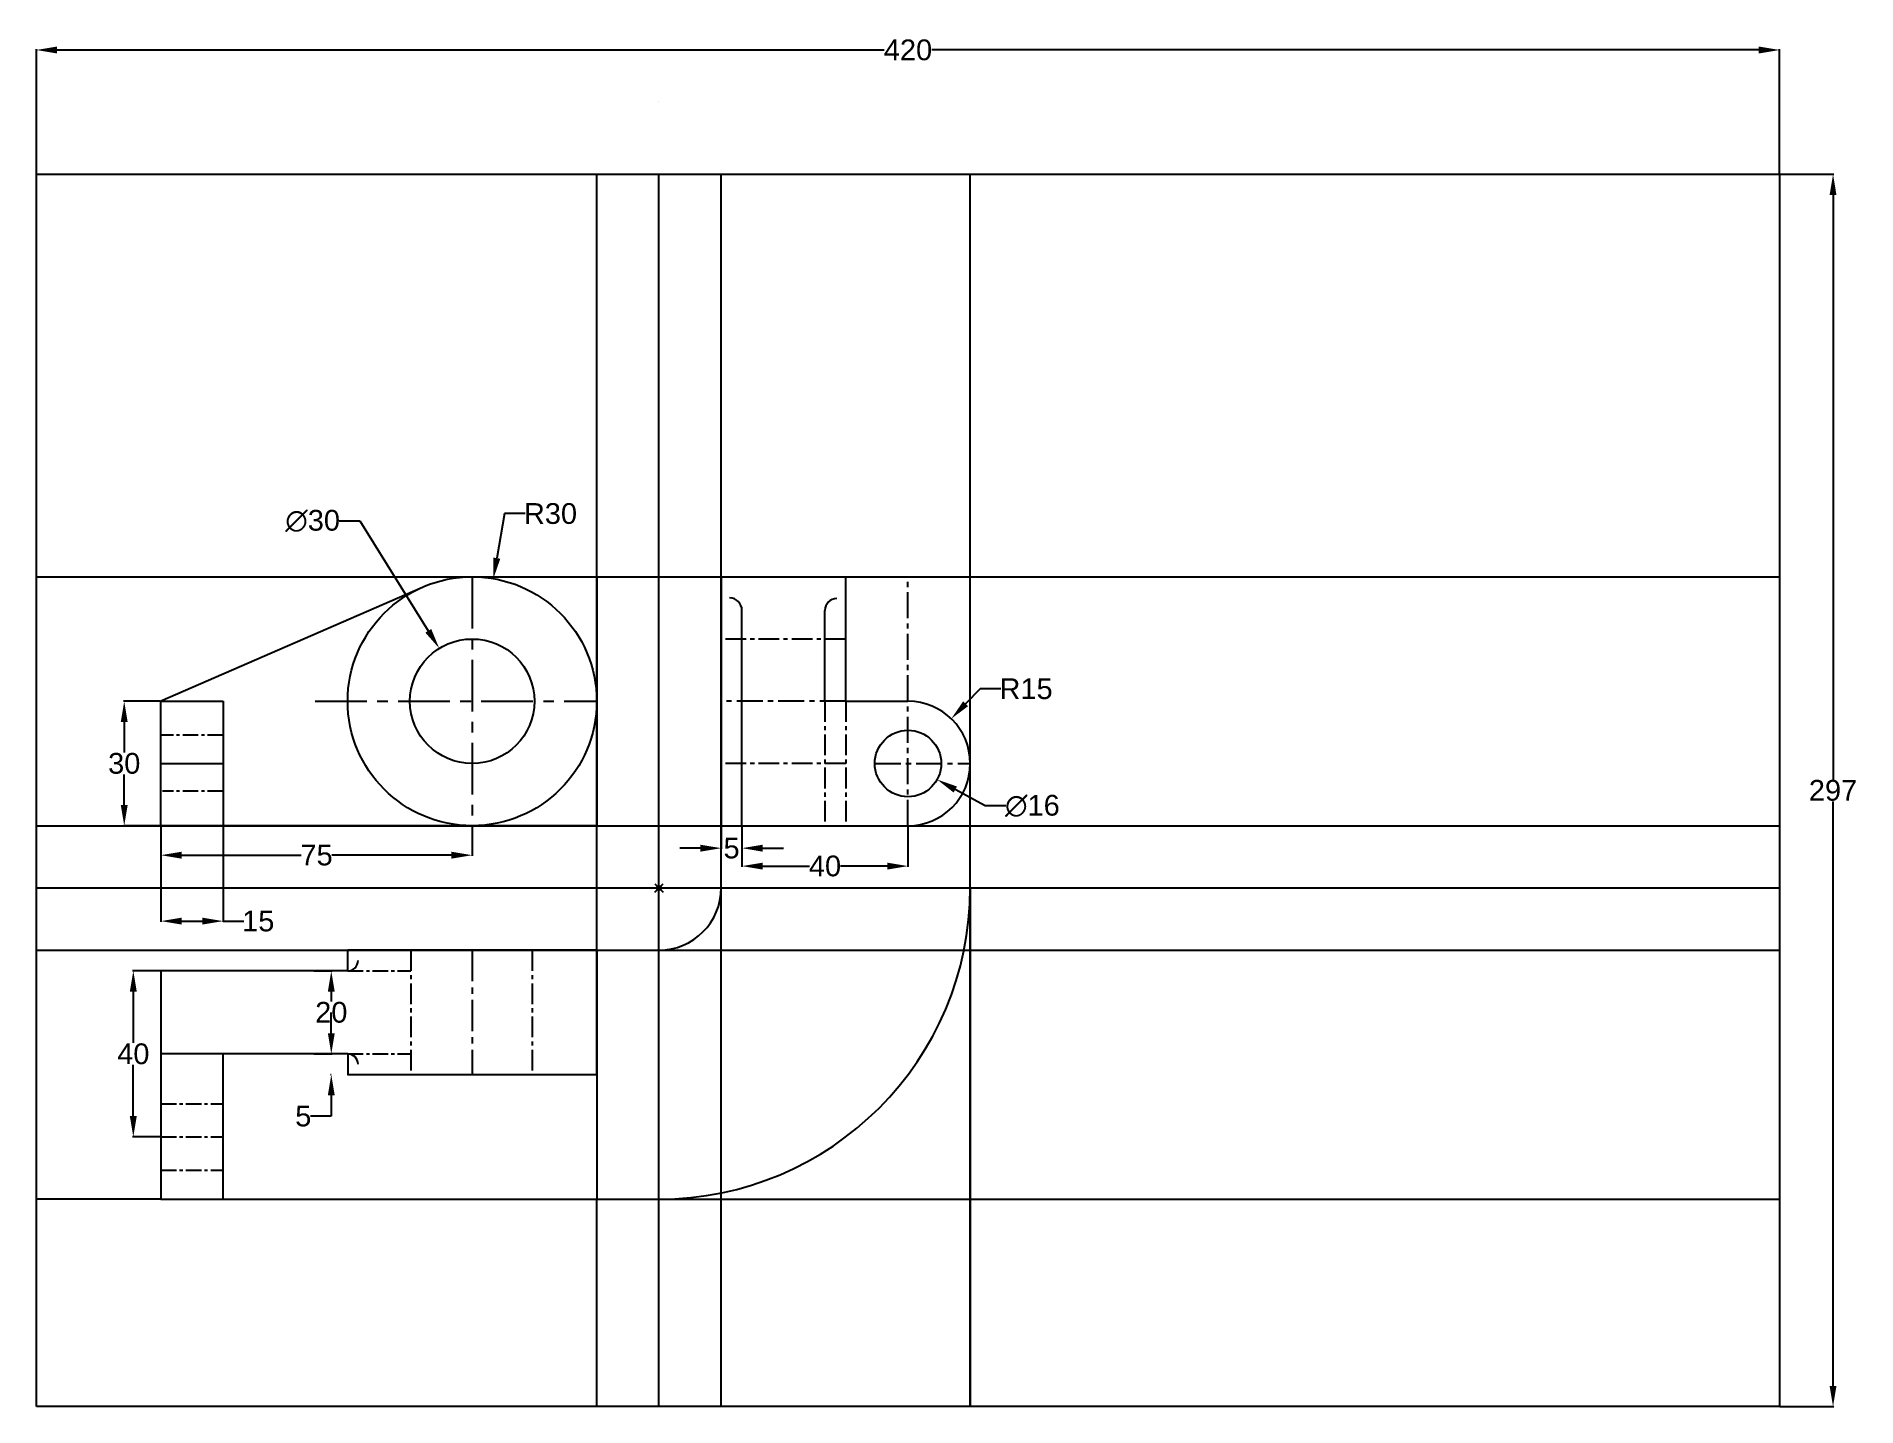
# Model space of a CAD drawing. Header units: inches. Extents: x 0 to 439, y 0 to 330.
import ezdxf

# ---------------------------------------------------------------- set-up
doc = ezdxf.new("R2010")
doc.units = ezdxf.units.IN
doc.header["$MEASUREMENT"] = 0
doc.header["$PDMODE"] = 35
doc.linetypes.add('CENTER', pattern=[2, 1.25, -0.25, 0.25, -0.25])
doc.layers.add('axes', color=70, linetype='Continuous')
for name, color, linetype, plot in [('center', 6, 'Continuous', False), ('hidden', 4, 'CENTER', False), ('proj', 40, 'Continuous', False)]:
    doc.layers.add(name, color=color, linetype=linetype, plot=plot)
doc.styles.get("Standard").update_dxf_attribs({"font": 'arial.ttf'})
doc.dimstyles.get("Standard").update_dxf_attribs({"dimtxt": 5, "dimasz": 5, "dimexe": 0.18, "dimexo": 0.0625, "dimgap": 0.09, "dimtad": 0, "dimtih": 1, "dimtoh": 1, "dimdec": 0, "dimzin": 0, "dimdsep": 46, "dimtxsty": 'Standard', "dimcen": 0.09, "dimclrd": 4, "dimclre": 256, "dimadec": 0, "dimazin": 0, "dimtfac": 1, "dimtdec": 0, "dimtofl": 0, "dimtmove": 0, "dimatfit": 3, "dimfxl": 1, "dimtolj": 1, "dimtzin": 0, "dimarcsym": 0})

# ---------------------------------------------------------------- blocks, each defined once
blk = doc.blocks.new('*D1')
at = {"layer": 'Defpoints', "lineweight": -2, "transparency": 16777216}
for p, q in [((0, 297.06), (0, 327.14)), ((420, 297.06), (420, 327.14))]:
    blk.add_line(p, q, dxfattribs=at)
at = {"layer": 'Defpoints', "color": 4, "lineweight": -2, "transparency": 16777216}
for p, q in [((5, 326.96), (204.29, 326.96)), ((415, 326.96), (215.71, 326.96))]:
    blk.add_line(p, q, dxfattribs=at)
at = {"layer": 'Defpoints', "color": 0, "transparency": 16777216}
for p in [(420, 326.96), (0, 297), (420, 297)]:
    blk.add_point(p, dxfattribs=at)
at = {"layer": 'Defpoints', "color": 4, "transparency": 16777216}
for points in [[(5, 327.79), (5, 326.12), (0, 326.96)], [(415, 327.79), (415, 326.12), (420, 326.96)]]:
    blk.add_solid(points, dxfattribs=at)
at = {"layer": 'Defpoints', "color": 0, "transparency": 16777216, "insert": (210, 326.96), "char_height": 5, "attachment_point": 5}
blk.add_mtext('\\A1;420', dxfattribs=at)
blk = doc.blocks.new('*D2')
at = {"layer": 'Defpoints', "lineweight": -2, "transparency": 16777216}
for p, q in [((420.06, 297), (433.06, 297)), ((420.06, 0), (433.06, 0))]:
    blk.add_line(p, q, dxfattribs=at)
at = {"layer": 'Defpoints', "color": 4, "lineweight": -2, "transparency": 16777216}
for p, q in [((432.88, 292), (432.88, 151.14)), ((432.88, 5), (432.88, 145.86))]:
    blk.add_line(p, q, dxfattribs=at)
at = {"layer": 'Defpoints', "color": 0, "transparency": 16777216}
for p in [(420, 297), (420, 0), (432.88, 0)]:
    blk.add_point(p, dxfattribs=at)
at = {"layer": 'Defpoints', "color": 4, "transparency": 16777216}
for points in [[(432.05, 292), (433.71, 292), (432.88, 297)], [(432.05, 5), (433.71, 5), (432.88, 0)]]:
    blk.add_solid(points, dxfattribs=at)
at = {"layer": 'Defpoints', "color": 0, "transparency": 16777216, "insert": (432.88, 148.5), "char_height": 5, "attachment_point": 5}
blk.add_mtext('\\A1;297', dxfattribs=at)
blk = doc.blocks.new('*D3')
at = {"lineweight": -2, "transparency": 16777216}
for p, q in [((30, 139.94), (30, 116.83)), ((45, 139.94), (45, 116.83))]:
    blk.add_line(p, q, dxfattribs=at)
at = {"color": 4, "lineweight": -2, "transparency": 16777216}
for p, q in [((35, 117.01), (40, 117.01)), ((45, 117.01), (50, 117.01))]:
    blk.add_line(p, q, dxfattribs=at)
at = {"color": 4, "transparency": 16777216}
for points in [[(35, 117.84), (35, 116.18), (30, 117.01)], [(40, 117.84), (40, 116.18), (45, 117.01)]]:
    blk.add_solid(points, dxfattribs=at)
at = {"layer": 'Defpoints', "color": 0, "transparency": 16777216}
for p in [(30, 140), (45, 140), (45, 117.01)]:
    blk.add_point(p, dxfattribs=at)
at = {"color": 0, "transparency": 16777216, "insert": (53.45, 117.01), "char_height": 5, "attachment_point": 5}
blk.add_mtext('\\A1;15', dxfattribs=at)
blk = doc.blocks.new('*D4')
at = {"layer": 'Defpoints', "lineweight": -2, "transparency": 16777216}
for p, q in [((30, 139.94), (30, 132.72)), ((105, 139.94), (105, 132.72))]:
    blk.add_line(p, q, dxfattribs=at)
at = {"layer": 'Defpoints', "color": 4, "lineweight": -2, "transparency": 16777216}
for p, q in [((35, 132.9), (63.83, 132.9)), ((100, 132.9), (71.17, 132.9))]:
    blk.add_line(p, q, dxfattribs=at)
at = {"layer": 'Defpoints', "color": 0, "transparency": 16777216}
for p in [(30, 140), (105, 140), (105, 132.9)]:
    blk.add_point(p, dxfattribs=at)
at = {"layer": 'Defpoints', "color": 4, "transparency": 16777216}
for points in [[(35, 133.73), (35, 132.06), (30, 132.9)], [(100, 133.73), (100, 132.06), (105, 132.9)]]:
    blk.add_solid(points, dxfattribs=at)
at = {"layer": 'Defpoints', "color": 0, "transparency": 16777216, "insert": (67.5, 132.9), "char_height": 5, "attachment_point": 5}
blk.add_mtext('\\A1;75', dxfattribs=at)
blk = doc.blocks.new('*D5')
at = {"layer": 'Defpoints', "lineweight": -2, "transparency": 16777216}
for p, q in [((29.76, 170), (20.98, 170)), ((29.94, 140), (20.98, 140))]:
    blk.add_line(p, q, dxfattribs=at)
at = {"layer": 'Defpoints', "color": 4, "lineweight": -2, "transparency": 16777216}
for p, q in [((21.16, 165), (21.16, 157.64)), ((21.16, 145), (21.16, 152.36))]:
    blk.add_line(p, q, dxfattribs=at)
at = {"layer": 'Defpoints', "color": 0, "transparency": 16777216}
for p in [(29.82, 170), (21.16, 140), (30, 140)]:
    blk.add_point(p, dxfattribs=at)
at = {"layer": 'Defpoints', "color": 4, "transparency": 16777216}
for points in [[(20.33, 165), (21.99, 165), (21.16, 170)], [(20.33, 145), (21.99, 145), (21.16, 140)]]:
    blk.add_solid(points, dxfattribs=at)
at = {"layer": 'Defpoints', "color": 0, "transparency": 16777216, "insert": (21.16, 155), "char_height": 5, "attachment_point": 5}
blk.add_mtext('\\A1;30', dxfattribs=at)
blk = doc.blocks.new('*D6')
at = {"layer": 'Defpoints', "lineweight": -2, "transparency": 16777216}
for p, q in [((29.94, 105), (23.17, 105)), ((29.94, 65), (23.17, 65))]:
    blk.add_line(p, q, dxfattribs=at)
at = {"layer": 'Defpoints', "color": 4, "lineweight": -2, "transparency": 16777216}
for p, q in [((23.35, 100), (23.35, 87.64)), ((23.35, 70), (23.35, 82.36))]:
    blk.add_line(p, q, dxfattribs=at)
at = {"layer": 'Defpoints', "color": 0, "transparency": 16777216}
for p in [(30, 105), (23.35, 65), (30, 65)]:
    blk.add_point(p, dxfattribs=at)
at = {"layer": 'Defpoints', "color": 4, "transparency": 16777216}
for points in [[(22.51, 100), (24.18, 100), (23.35, 105)], [(22.51, 70), (24.18, 70), (23.35, 65)]]:
    blk.add_solid(points, dxfattribs=at)
at = {"layer": 'Defpoints', "color": 0, "transparency": 16777216, "insert": (23.35, 85), "char_height": 5, "attachment_point": 5}
blk.add_mtext('\\A1;40', dxfattribs=at)
blk = doc.blocks.new('*D7')
at = {"layer": 'Defpoints', "lineweight": -2, "transparency": 16777216}
for p, q in [((66.88, 105), (71.23, 105)), ((66.88, 85), (71.23, 85))]:
    blk.add_line(p, q, dxfattribs=at)
at = {"layer": 'Defpoints', "color": 4, "lineweight": -2, "transparency": 16777216}
for p, q in [((71.05, 100), (71.05, 97.64)), ((71.05, 90), (71.05, 92.36))]:
    blk.add_line(p, q, dxfattribs=at)
at = {"layer": 'Defpoints', "color": 0, "transparency": 16777216}
for p in [(66.82, 105), (66.82, 85), (71.05, 85)]:
    blk.add_point(p, dxfattribs=at)
at = {"layer": 'Defpoints', "color": 4, "transparency": 16777216}
for points in [[(70.22, 100), (71.88, 100), (71.05, 105)], [(70.22, 90), (71.88, 90), (71.05, 85)]]:
    blk.add_solid(points, dxfattribs=at)
at = {"layer": 'Defpoints', "color": 0, "transparency": 16777216, "insert": (71.05, 95), "char_height": 5, "attachment_point": 5}
blk.add_mtext('\\A1;20', dxfattribs=at)
blk = doc.blocks.new('*D8')
at = {"layer": 'Defpoints', "color": 4, "lineweight": -2, "transparency": 16777216}
for p, q in [((71.05, 90), (71.05, 95)), ((71.05, 75), (71.05, 70)), ((71.05, 70), (66.05, 70))]:
    blk.add_line(p, q, dxfattribs=at)
at = {"layer": 'Defpoints', "lineweight": -2, "transparency": 16777216}
for p, q in [((70.99, 85), (70.87, 85)), ((70.99, 80), (70.87, 80))]:
    blk.add_line(p, q, dxfattribs=at)
at = {"layer": 'Defpoints', "color": 0, "transparency": 16777216}
for p in [(71.05, 85), (71.05, 80), (71.05, 80)]:
    blk.add_point(p, dxfattribs=at)
at = {"layer": 'Defpoints', "color": 4, "transparency": 16777216}
for points in [[(70.22, 90), (71.88, 90), (71.05, 85)], [(70.22, 75), (71.88, 75), (71.05, 80)]]:
    blk.add_solid(points, dxfattribs=at)
at = {"layer": 'Defpoints', "color": 0, "transparency": 16777216, "insert": (64.3, 70), "char_height": 5, "attachment_point": 5}
blk.add_mtext('\\A1;5', dxfattribs=at)
blk = doc.blocks.new('*D9')
at = {"layer": 'Defpoints', "lineweight": -2, "transparency": 16777216}
for p, q in [((165, 139.94), (165, 134.41)), ((170, 139.94), (170, 134.41))]:
    blk.add_line(p, q, dxfattribs=at)
at = {"layer": 'Defpoints', "color": 4, "lineweight": -2, "transparency": 16777216}
for p, q in [((160, 134.59), (155, 134.59)), ((175, 134.59), (180, 134.59))]:
    blk.add_line(p, q, dxfattribs=at)
at = {"layer": 'Defpoints', "color": 0, "transparency": 16777216}
for p in [(165, 140), (170, 140), (170, 134.59)]:
    blk.add_point(p, dxfattribs=at)
at = {"layer": 'Defpoints', "color": 4, "transparency": 16777216}
for points in [[(160, 135.42), (160, 133.75), (165, 134.59)], [(175, 135.42), (175, 133.75), (170, 134.59)]]:
    blk.add_solid(points, dxfattribs=at)
at = {"layer": 'Defpoints', "color": 0, "transparency": 16777216, "insert": (167.5, 134.59), "char_height": 5, "attachment_point": 5}
blk.add_mtext('\\A1;5', dxfattribs=at)
blk = doc.blocks.new('*D10')
at = {"layer": 'Defpoints', "lineweight": -2, "transparency": 16777216}
for p, q in [((170, 139.94), (170, 130.09)), ((210, 139.94), (210, 130.09))]:
    blk.add_line(p, q, dxfattribs=at)
at = {"layer": 'Defpoints', "color": 4, "lineweight": -2, "transparency": 16777216}
for p, q in [((175, 130.27), (186.24, 130.27)), ((205, 130.27), (193.76, 130.27))]:
    blk.add_line(p, q, dxfattribs=at)
at = {"layer": 'Defpoints', "color": 0, "transparency": 16777216}
for p in [(170, 140), (210, 140), (210, 130.27)]:
    blk.add_point(p, dxfattribs=at)
at = {"layer": 'Defpoints', "color": 4, "transparency": 16777216}
for points in [[(175, 131.1), (175, 129.43), (170, 130.27)], [(205, 131.1), (205, 129.43), (210, 130.27)]]:
    blk.add_solid(points, dxfattribs=at)
at = {"layer": 'Defpoints', "color": 0, "transparency": 16777216, "insert": (190, 130.27), "char_height": 5, "attachment_point": 5}
blk.add_mtext('\\A1;40', dxfattribs=at)
blk = doc.blocks.new('*D11')
at = {"layer": 'Defpoints', "color": 4, "lineweight": -2, "transparency": 16777216}
for p, q in [((72.94, 213.45), (77.94, 213.45)), ((77.94, 213.45), (94.43, 186.98))]:
    blk.add_line(p, q, dxfattribs=at)
at = {"layer": 'Defpoints', "lineweight": -2, "transparency": 16777216}
for p, q in [((104.91, 170), (105.09, 170)), ((105, 169.91), (105, 170.09))]:
    blk.add_line(p, q, dxfattribs=at)
at = {"layer": 'Defpoints', "color": 0, "transparency": 16777216}
for p in [(97.07, 182.73), (112.93, 157.27)]:
    blk.add_point(p, dxfattribs=at)
at = {"layer": 'Defpoints', "color": 4, "transparency": 16777216}
blk.add_solid([(95.13, 187.42), (93.72, 186.54), (97.07, 182.73)], dxfattribs=at)
at = {"layer": 'Defpoints', "color": 0, "transparency": 16777216, "insert": (66.56, 213.45), "char_height": 5, "attachment_point": 5}
blk.add_mtext('\\A1;∅30', dxfattribs=at)
blk = doc.blocks.new('*D12')
at = {"layer": 'Defpoints', "color": 4, "lineweight": -2, "transparency": 16777216}
for p, q in [((112.8, 215.21), (110.95, 204.49)), ((117.8, 215.21), (112.8, 215.21))]:
    blk.add_line(p, q, dxfattribs=at)
at = {"layer": 'Defpoints', "lineweight": -2, "transparency": 16777216}
for p, q in [((104.91, 170), (105.09, 170)), ((105, 169.91), (105, 170.09))]:
    blk.add_line(p, q, dxfattribs=at)
at = {"layer": 'Defpoints', "color": 0, "transparency": 16777216}
for p in [(110.1, 199.56), (105, 170)]:
    blk.add_point(p, dxfattribs=at)
at = {"layer": 'Defpoints', "color": 4, "transparency": 16777216}
blk.add_solid([(110.13, 204.63), (111.77, 204.35), (110.1, 199.56)], dxfattribs=at)
at = {"layer": 'Defpoints', "color": 0, "transparency": 16777216, "insert": (123.86, 215.21), "char_height": 5, "attachment_point": 5}
blk.add_mtext('\\A1;R30', dxfattribs=at)
blk = doc.blocks.new('*D13')
at = {"layer": 'Defpoints', "color": 4, "lineweight": -2, "transparency": 16777216}
for p, q in [((227.36, 172.99), (223.89, 169.39)), ((232.36, 172.99), (227.36, 172.99))]:
    blk.add_line(p, q, dxfattribs=at)
at = {"layer": 'Defpoints', "lineweight": -2, "transparency": 16777216}
for p, q in [((209.91, 155), (210.09, 155)), ((210, 154.91), (210, 155.09))]:
    blk.add_line(p, q, dxfattribs=at)
at = {"layer": 'Defpoints', "color": 0, "transparency": 16777216}
for p in [(220.42, 165.79), (210, 155)]:
    blk.add_point(p, dxfattribs=at)
at = {"layer": 'Defpoints', "color": 4, "transparency": 16777216}
blk.add_solid([(223.29, 169.97), (224.49, 168.81), (220.42, 165.79)], dxfattribs=at)
at = {"layer": 'Defpoints', "color": 0, "transparency": 16777216, "insert": (238.45, 172.99), "char_height": 5, "attachment_point": 5}
blk.add_mtext('\\A1;R15', dxfattribs=at)
blk = doc.blocks.new('*D14')
at = {"layer": 'Defpoints', "lineweight": -2, "transparency": 16777216}
for p, q in [((209.91, 155), (210.09, 155)), ((210, 154.91), (210, 155.09))]:
    blk.add_line(p, q, dxfattribs=at)
at = {"layer": 'Defpoints', "color": 4, "lineweight": -2, "transparency": 16777216}
for p, q in [((228.59, 144.77), (221.39, 148.73)), ((233.59, 144.77), (228.59, 144.77))]:
    blk.add_line(p, q, dxfattribs=at)
at = {"layer": 'Defpoints', "color": 0, "transparency": 16777216}
for p in [(202.99, 158.86), (217.01, 151.14)]:
    blk.add_point(p, dxfattribs=at)
at = {"layer": 'Defpoints', "color": 4, "transparency": 16777216}
blk.add_solid([(221.79, 149.46), (220.99, 148), (217.01, 151.14)], dxfattribs=at)
at = {"layer": 'Defpoints', "color": 0, "transparency": 16777216, "insert": (239.98, 144.77), "char_height": 5, "attachment_point": 5}
blk.add_mtext('\\A1;∅16', dxfattribs=at)

msp = doc.modelspace()

# ---------------------------------------------------------------- linework, layer by layer
for p, q in [((29.82, 170), (93.03, 197.51)), ((165, 200), (165, 140)), ((165, 200), (195, 200)), ((195, 170), (195, 200)), ((170, 140), (170, 191.9)), ((190, 170), (190, 191.9)), ((30, 140), (30, 170)), ((30, 170), (45, 170)), ((45, 170), (45, 140)), ((195, 170), (210, 170)), ((30, 155), (45, 155)), ((105, 140), (30, 140)), ((165, 140), (195, 140)), ((195, 140), (210, 140)), ((74.93, 110), (74.93, 110)), ((75, 105), (75, 110)), ((75, 105), (30, 105)), ((30, 105), (30, 50)), ((75, 85), (30, 85)), ((45, 50), (45, 85)), ((75, 85), (75, 80)), ((135, 80), (74.93, 80)), ((135, 80), (135, 50)), ((30, 50), (135, 50))]:
    msp.add_line(p, q)
at = {"linetype": 'CENTER', "ltscale": 4}
for p, q in [((190, 170), (190, 140)), ((195, 170), (195, 140))]:
    msp.add_line(p, q, dxfattribs=at)
at = {"linetype": 'CENTER', "ltscale": 6}
msp.add_line((105, 110), (105, 80), dxfattribs=at)
at = {"linetype": 'CENTER', "ltscale": 3}
for p, q in [((75, 105), (90.18, 105)), ((75, 85), (90.18, 85)), ((30, 65), (45, 65))]:
    msp.add_line(p, q, dxfattribs=at)
msp.add_lwpolyline([(0, 0), (0, 297), (420, 297), (420, 0), (0, 0)], close=True)
for centre, radius in [((105, 170), 30), ((105, 170), 15), ((210, 155), 8)]:
    msp.add_circle(centre, radius)
for centre, radius, start, end in [((167, 191.9), 3, 0, 90), ((192.87, 191.89), 2.87, 90, 179.8536), ((210, 155), 15, 270, 90), ((75, 107.5), 2.5, 270, 0), ((75, 82.5), 2.5, 0, 0), ((75, 82.5), 2.5, 0, 0), ((75, 82.5), 2.5, 0, 0), ((75, 82.5), 2.5, 0, 0), ((75, 82.5), 2.5, 0, 90)]:
    msp.add_arc(centre, radius, start, end)
at = {"layer": 'axes'}
for p, q in [((150, 314.51), (150, 314.51)), ((150, 0), (150, 297)), ((0, 125), (420, 125))]:
    msp.add_line(p, q, dxfattribs=at)
at = {"layer": 'center'}
msp.add_point((150, 125), dxfattribs=at)
at = {"layer": 'Defpoints'}
for q in [(75, 110), (135, 80)]:
    msp.add_line((135, 110), q, dxfattribs=at)
at = {"layer": 'hidden', "color": 4, "ltscale": 10}
for p, q in [((105, 200), (105, 140)), ((67.14, 170), (135, 170))]:
    msp.add_line(p, q, dxfattribs=at)
at = {"layer": 'hidden', "ltscale": 5}
for p, q in [((210, 140), (210, 200)), ((195, 170), (165, 170)), ((202, 155), (225, 155))]:
    msp.add_line(p, q, dxfattribs=at)
at = {"layer": 'hidden', "ltscale": 4}
for p, q in [((195, 185), (165, 185)), ((195, 155), (165, 155)), ((90.18, 110), (90.18, 80)), ((119.46, 110), (119.46, 80))]:
    msp.add_line(p, q, dxfattribs=at)
at = {"layer": 'hidden', "ltscale": 3}
for p, q in [((45, 161.84), (30, 161.84)), ((45, 148.36), (30.38, 148.36)), ((30, 73), (45, 73)), ((30, 57), (45, 57))]:
    msp.add_line(p, q, dxfattribs=at)
at = {"layer": 'proj'}
for p, q in [((135, 80), (135, 297)), ((165, 0), (165, 297)), ((225, 0), (225, 297)), ((0, 200), (420, 200)), ((135, 200), (135, 140)), ((0, 140), (420, 140)), ((135, 140), (105, 140)), ((225, 125), (225, 0)), ((0, 110), (420, 110)), ((30, 50), (0, 50)), ((135, 0), (135, 50)), ((135, 50), (420, 50))]:
    msp.add_line(p, q, dxfattribs=at)
for radius in [15, 75]:
    msp.add_arc((150, 125), radius, 270, 0, dxfattribs=at)

# ---------------------------------------------------------------- dimensions: what is measured, and where the dimension line sits
dim = msp.add_linear_dim(base=(45, 117.01), p1=(30, 140), p2=(45, 140), dimstyle='Standard')
dim.commit()
dim.dimension.update_dxf_attribs({"geometry": '*D3', "text_midpoint": (53.45, 117.01)})
at = {"layer": 'Defpoints'}
for base, p1, p2, picture, middle in [((420, 326.96), (0, 297), (420, 297), '*D1', (210, 326.96)), ((105, 132.9), (30, 140), (105, 140), '*D4', (67.5, 132.9)), ((170, 134.59), (165, 140), (170, 140), '*D9', (167.5, 134.59)), ((210, 130.27), (170, 140), (210, 140), '*D10', (190, 130.27))]:
    dim = msp.add_linear_dim(base=base, p1=p1, p2=p2, dimstyle='Standard', dxfattribs=at)
    dim.commit()
    dim.dimension.update_dxf_attribs({"geometry": picture, "text_midpoint": middle})
for base, p1, p2, picture, middle in [((432.88, 0), (420, 297), (420, 0), '*D2', (432.88, 148.5)), ((21.16, 140), (29.82, 170), (30, 140), '*D5', (21.16, 155)), ((23.35, 65), (30, 105), (30, 65), '*D6', (23.35, 85)), ((71.05, 85), (66.82, 105), (66.82, 85), '*D7', (71.05, 95)), ((71.05, 80), (71.05, 85), (71.05, 80), '*D8', (64.3, 70))]:
    dim = msp.add_linear_dim(base=base, p1=p1, p2=p2, angle=90, dimstyle='Standard', dxfattribs=at)
    dim.commit()
    dim.dimension.update_dxf_attribs({"geometry": picture, "text_midpoint": middle})
for p1, p2, picture, middle in [((112.93, 157.27), (97.07, 182.73), '*D11', (66.56, 213.45)), ((202.99, 158.86), (217.01, 151.14), '*D14', (239.98, 144.77))]:
    dim = msp.add_diameter_dim_2p(p1=p1, p2=p2, dimstyle='Standard', dxfattribs=at)
    dim.commit()
    dim.dimension.update_dxf_attribs({"geometry": picture, "text_midpoint": middle, "dimtype": 163})
dim = msp.add_radius_dim(center=(105, 170), mpoint=(110.1, 199.56), dimstyle='Standard', dxfattribs=at)
dim.commit()
dim.dimension.update_dxf_attribs({"geometry": '*D12', "text_midpoint": (123.86, 215.21), "dimtype": 164})
dim = msp.add_radius_dim(center=(210, 155), mpoint=(220.42, 165.79), dimstyle='Standard', dxfattribs=at)
dim.commit()
dim.dimension.update_dxf_attribs({"geometry": '*D13', "text_midpoint": (238.45, 172.99)})

doc.saveas('drawing.dxf')
